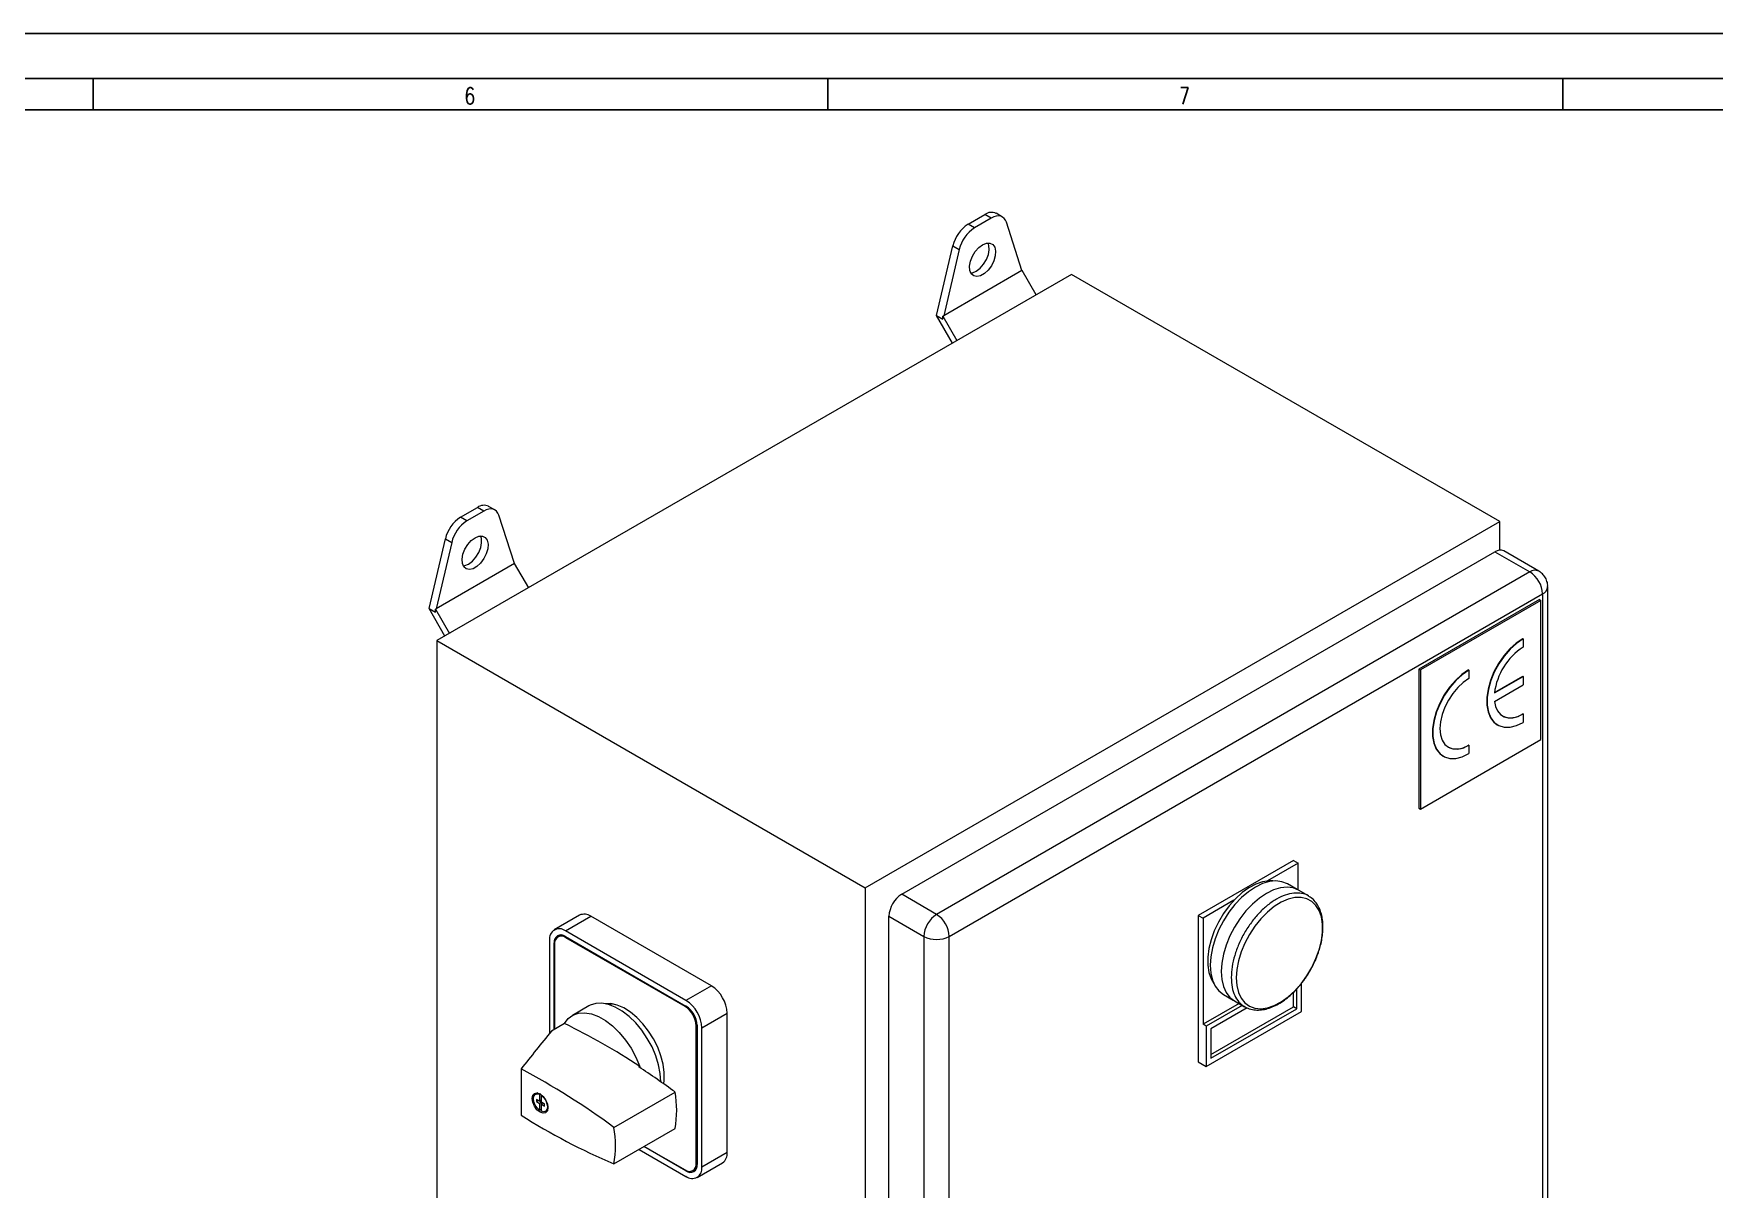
# Model space of a CAD drawing. Extents: x 4137 to 28680, y 2446 to 6814.
# Drawn here: x 6974.9 to 7349.5, y 4695.3 to 4952.9 of the extents above; entities that cross this region are included whole.
import ezdxf

# ---------------------------------------------------------------- set-up
doc = ezdxf.new("R2010")
doc.units = 0
doc.header["$LTSCALE"] = 0.5
doc.layers.get('0').update_dxf_attribs({"linetype": 'CONTINUOUS'})
doc.layers.add('DIM', color=5, linetype='CONTINUOUS')
doc.styles.get("Standard").update_dxf_attribs({"font": 'simplex.shx'})

msp = doc.modelspace()

# ---------------------------------------------------------------- linework, layer by layer
at = {"color": 7, "linetype": 'Continuous'}
for p, q in [((6142.15, 4952.93), (7824.15, 4952.93)), ((7814.15, 4942.93), (6162.15, 4942.93)), ((6169.15, 4935.93), (7807.15, 4935.93))]:
    msp.add_line(p, q, dxfattribs=at)
at = {"color": 7, "linetype": 'Continuous', "lineweight": 15}
for p, q in [((7183.2, 4910.45), (7186.96, 4912.62)), ((7188.37, 4911.8), (7184.61, 4909.63)), ((7188.37, 4911.8), (7186.96, 4912.62)), ((7190.87, 4912.05), (7189.46, 4912.87)), ((7184.61, 4909.63), (7183.2, 4910.45)), ((7195.21, 4900.09), (7191.75, 4910.88)), ((7176.18, 4890.06), (7179.82, 4905.63)), ((7181.24, 4904.82), (7177.78, 4890.03)), ((7179.82, 4905.63), (7181.24, 4904.82)), ((7206.23, 4899.25), (7064.81, 4817.61)), ((7195.21, 4900.09), (7177.78, 4890.03)), ((7195.27, 4900.13), (7195.21, 4900.09)), ((7198.39, 4894.72), (7195.27, 4900.13)), ((7301.69, 4844.14), (7206.23, 4899.25)), ((7176.18, 4890.06), (7177.59, 4889.25)), ((7179.71, 4883.94), (7176.18, 4890.06)), ((7177.78, 4890.03), (7177.59, 4889.92)), ((7177.59, 4889.25), (7177.59, 4889.92)), ((7177.59, 4889.92), (7180.71, 4884.52)), ((7070.06, 4845.13), (7073.82, 4847.31)), ((7071.47, 4844.32), (7070.06, 4845.13)), ((7075.24, 4846.49), (7071.47, 4844.32)), ((7075.24, 4846.49), (7073.82, 4847.31)), ((7077.74, 4846.74), (7076.32, 4847.55)), ((7082.07, 4834.78), (7078.61, 4845.57)), ((7160.27, 4762.5), (7301.69, 4844.14)), ((7301.69, 4837.78), (7301.69, 4844.14)), ((7063.04, 4824.75), (7066.69, 4840.32)), ((7068.1, 4839.5), (7064.64, 4824.72)), ((7066.69, 4840.32), (7068.1, 4839.5)), ((7168.4, 4761.07), (7300.63, 4837.41)), ((7300.63, 4837.41), (7308.41, 4832.92)), ((7310.41, 4833.11), (7302.63, 4837.6)), ((7082.07, 4834.78), (7064.64, 4824.72)), ((7082.13, 4834.82), (7082.07, 4834.78)), ((7085.26, 4829.41), (7082.13, 4834.82)), ((7308.41, 4832.92), (7176.18, 4756.58)), ((7312.41, 4595.3), (7312.41, 4829.65)), ((7179.01, 4751.68), (7311.24, 4828.02)), ((7310.53, 4826.79), (7283.66, 4811.28)), ((7310.88, 4826.59), (7284.01, 4811.08)), ((7310.53, 4826.79), (7310.88, 4826.59)), ((7310.88, 4795.56), (7310.88, 4826.59)), ((7311.24, 4828.02), (7311.24, 4593.67)), ((7063.04, 4824.75), (7064.46, 4823.93)), ((7066.58, 4818.63), (7063.04, 4824.75)), ((7064.64, 4824.72), (7064.46, 4824.61)), ((7064.46, 4823.93), (7064.46, 4824.61)), ((7064.46, 4824.61), (7067.58, 4819.21)), ((7306.92, 4818.01), (7306.85, 4818.05)), ((7306.92, 4818.01), (7306.92, 4816.15)), ((7064.81, 4817.61), (7064.81, 4572.65)), ((7064.81, 4817.61), (7160.27, 4762.5)), ((7283.66, 4811.28), (7283.66, 4780.25)), ((7283.66, 4811.28), (7284.01, 4811.08)), ((7284.01, 4811.08), (7284.01, 4780.05)), ((7294.83, 4811.03), (7294.76, 4811.07)), ((7294.83, 4811.03), (7294.83, 4809.17)), ((7300.52, 4805.94), (7306.92, 4809.64)), ((7300.52, 4804.08), (7306.92, 4807.77)), ((7300.53, 4806.03), (7306.85, 4809.68)), ((7306.92, 4809.64), (7306.85, 4809.68)), ((7306.92, 4809.64), (7306.92, 4807.77)), ((7306.92, 4801.26), (7306.85, 4801.3)), ((7306.92, 4801.26), (7306.92, 4799.4)), ((7284.01, 4780.05), (7310.88, 4795.56)), ((7301.15, 4798.87), (7301.22, 4798.83)), ((7289.06, 4791.89), (7289.13, 4791.85)), ((7294.83, 4794.28), (7294.76, 4794.32)), ((7294.83, 4794.28), (7294.83, 4792.42)), ((7283.66, 4780.25), (7284.01, 4780.05)), ((7255.73, 4768.62), (7234.52, 4756.37)), ((7256.79, 4768.01), (7249.93, 4764.04)), ((7255.73, 4768.62), (7256.79, 4768.01)), ((7256.79, 4762.01), (7256.79, 4768.01)), ((7160.27, 4762.5), (7160.27, 4517.54)), ((7256.54, 4762.14), (7254.36, 4763.39)), ((7259.07, 4760.69), (7256.84, 4761.98)), ((7176.18, 4756.58), (7168.4, 4761.07)), ((7242.44, 4759.72), (7235.58, 4755.76)), ((7096.6, 4756.41), (7090.95, 4753.15)), ((7093.45, 4752.9), (7099.1, 4756.17)), ((7125.97, 4740.65), (7099.1, 4756.17)), ((7165.57, 4756.17), (7173.35, 4751.68)), ((7165.57, 4521.82), (7165.57, 4756.17)), ((7234.52, 4756.37), (7234.52, 4723.71)), ((7234.52, 4756.37), (7235.58, 4755.76)), ((7235.58, 4755.76), (7235.58, 4732.08)), ((7089.91, 4750.86), (7089.91, 4730.06)), ((7092.53, 4752), (7091.77, 4751.56)), ((7120.32, 4737.39), (7093.45, 4752.9)), ((7093.45, 4751.68), (7120.32, 4736.16)), ((7120.11, 4736.04), (7093.52, 4751.39)), ((7173.35, 4751.68), (7173.35, 4517.33)), ((7179.01, 4517.33), (7179.01, 4751.68)), ((7090.97, 4730.94), (7090.97, 4750.25)), ((7091.04, 4749.96), (7091.04, 4730.98)), ((7125.97, 4740.65), (7120.32, 4737.39)), ((7255.73, 4735.96), (7255.73, 4739.23)), ((7256.44, 4735.55), (7256.44, 4739.95)), ((7257.5, 4734.94), (7257.5, 4741.19)), ((7098.68, 4736.17), (7095, 4734.05)), ((7102.78, 4736.63), (7102.71, 4736.59)), ((7243.6, 4736.71), (7235.58, 4732.08)), ((7244.31, 4736.3), (7236.28, 4731.67)), ((7237.34, 4725.34), (7255.73, 4735.96)), ((7245.43, 4735.72), (7237.34, 4731.06)), ((7237.34, 4724.53), (7256.44, 4735.55)), ((7240.13, 4738.73), (7242.3, 4737.48)), ((7242.59, 4737.29), (7244.82, 4736.01)), ((7256.44, 4735.55), (7255.73, 4735.96)), ((7093.24, 4732.25), (7090.32, 4730.56)), ((7122.58, 4701.05), (7122.58, 4731.76)), ((7122.79, 4731.88), (7122.79, 4700.85)), ((7123.85, 4731.27), (7129.51, 4734.53)), ((7129.51, 4703.5), (7129.51, 4734.53)), ((7236.28, 4731.67), (7235.58, 4732.08)), ((7236.28, 4722.69), (7257.5, 4734.94)), ((7123.85, 4700.24), (7123.85, 4731.27)), ((7236.28, 4731.67), (7236.28, 4722.69)), ((7237.34, 4731.06), (7237.34, 4724.53)), ((7083.55, 4722.14), (7083.55, 4711.82)), ((7109.79, 4722.59), (7110, 4722.71)), ((7234.52, 4723.71), (7236.28, 4722.69)), ((7087.3, 4716.77), (7086.79, 4716.48)), ((7104.24, 4709.11), (7117.89, 4716.99)), ((7087.67, 4714.96), (7087, 4715.35)), ((7087, 4715.35), (7087, 4714.84)), ((7087.44, 4715.09), (7087, 4714.84)), ((7087, 4714.84), (7087.67, 4714.45)), ((7087.44, 4715.09), (7087.44, 4715.1)), ((7088.1, 4714.7), (7087.44, 4715.09)), ((7087.81, 4716.56), (7087.67, 4716.48)), ((7087.67, 4716.48), (7087.67, 4714.96)), ((7088.1, 4715.22), (7087.67, 4714.96)), ((7088.1, 4714.7), (7087.67, 4714.45)), ((7087.67, 4714.45), (7087.67, 4712.94)), ((7087.67, 4712.94), (7088.1, 4713.19)), ((7088.1, 4715.22), (7088.1, 4716.36)), ((7088.1, 4713.19), (7088.1, 4714.7)), ((7088.11, 4716.22), (7088.2, 4716.28)), ((7088.11, 4714.71), (7088.11, 4716.22)), ((7088.77, 4714.33), (7088.11, 4714.71)), ((7088.54, 4714.45), (7088.11, 4714.2)), ((7088.11, 4712.69), (7088.11, 4714.2)), ((7088.11, 4714.2), (7088.77, 4713.82)), ((7088.77, 4714.32), (7088.54, 4714.45)), ((7088.77, 4713.82), (7088.77, 4714.33)), ((7088.98, 4712.69), (7089.49, 4712.98)), ((7104.24, 4700.95), (7117.89, 4708.83)), ((7109.89, 4704.21), (7120.32, 4698.19)), ((7120.32, 4699.42), (7110.95, 4704.83)), ((7111.02, 4704.87), (7120.11, 4699.62)), ((7129.51, 4703.5), (7123.85, 4700.24)), ((7121.86, 4699.45), (7122.62, 4699.89)), ((7122.82, 4697.95), (7128.47, 4701.21))]:
    msp.add_line(p, q, dxfattribs=at)
at = {"color": 8, "linetype": 'Continuous', "lineweight": 15}
for p, q in [((7093.52, 4751.39), (7093.73, 4751.51)), ((7091.06, 4750.3), (7090.97, 4750.25)), ((7120.32, 4736.16), (7120.11, 4736.04)), ((7122.58, 4731.76), (7122.79, 4731.88)), ((7120.32, 4699.42), (7120.41, 4699.47)), ((7122.79, 4701.18), (7122.58, 4701.05))]:
    msp.add_line(p, q, dxfattribs=at)
at = {"color": 7, "linetype": 'Continuous', "lineweight": 15, "flags": 128}
for points in [[(7191.75, 4910.88), (7191.54, 4911.36), (7191.25, 4911.75), (7190.89, 4912.04), (7190.47, 4912.22), (7189.99, 4912.28), (7189.48, 4912.23), (7188.93, 4912.07), (7188.37, 4911.8)], [(7186.43, 4905.86), (7187.29, 4906.21), (7188.07, 4906.22), (7188.7, 4905.91), (7189.13, 4905.3), (7189.32, 4904.43), (7189.26, 4903.4), (7188.94, 4902.29), (7188.4, 4901.2), (7187.69, 4900.23), (7186.86, 4899.45), (7186, 4898.96), (7185.17, 4898.77), (7184.46, 4898.92), (7183.92, 4899.39), (7183.61, 4900.14), (7183.54, 4901.1), (7183.73, 4902.18), (7184.17, 4903.29), (7184.8, 4904.34), (7185.58, 4905.22), (7186.43, 4905.86)], [(7185.02, 4899.98), (7185.87, 4900.63), (7186.65, 4901.51), (7187.28, 4902.55), (7187.72, 4903.67), (7187.91, 4904.75), (7187.84, 4905.71), (7187.65, 4906.26)], [(7183.8, 4899.59), (7184.16, 4899.64), (7185.02, 4899.98)], [(7078.61, 4845.57), (7078.4, 4846.05), (7078.11, 4846.44), (7077.75, 4846.73), (7077.33, 4846.9), (7076.85, 4846.97), (7076.34, 4846.92), (7075.79, 4846.76), (7075.24, 4846.49)], [(7073.3, 4840.55), (7074.15, 4840.9), (7074.93, 4840.91), (7075.56, 4840.6), (7075.99, 4839.98), (7076.19, 4839.12), (7076.12, 4838.09), (7075.81, 4836.98), (7075.27, 4835.89), (7074.55, 4834.91), (7073.73, 4834.14), (7072.86, 4833.64), (7072.04, 4833.46), (7071.32, 4833.61), (7070.78, 4834.08), (7070.47, 4834.83), (7070.4, 4835.78), (7070.6, 4836.87), (7071.03, 4837.98), (7071.66, 4839.03), (7072.44, 4839.91), (7073.3, 4840.55)], [(7071.88, 4834.67), (7072.74, 4835.31), (7073.51, 4836.2), (7074.15, 4837.24), (7074.58, 4838.35), (7074.77, 4839.44), (7074.71, 4840.4), (7074.51, 4840.94)], [(7070.66, 4834.28), (7071.03, 4834.33), (7071.88, 4834.67)], [(7306.85, 4818.05), (7305.37, 4817.04), (7303.94, 4815.75), (7302.61, 4814.21), (7301.42, 4812.49), (7300.42, 4810.64), (7299.64, 4808.73), (7299.1, 4806.82), (7298.83, 4804.97), (7298.83, 4803.25), (7299.1, 4801.72), (7299.64, 4800.43), (7300.42, 4799.42), (7301.15, 4798.87)], [(7306.92, 4818.01), (7305.44, 4817), (7304.01, 4815.7), (7302.68, 4814.17), (7301.49, 4812.45), (7300.49, 4810.6), (7299.71, 4808.69), (7299.17, 4806.78), (7298.9, 4804.93), (7298.9, 4803.21), (7299.17, 4801.68), (7299.71, 4800.39), (7300.49, 4799.38), (7301.49, 4798.69), (7302.68, 4798.34), (7304.01, 4798.34), (7305.44, 4798.7), (7306.92, 4799.4)], [(7294.76, 4811.07), (7293.28, 4810.06), (7291.85, 4808.76), (7290.52, 4807.23), (7289.33, 4805.51), (7288.33, 4803.66), (7287.55, 4801.75), (7287.01, 4799.84), (7286.73, 4797.99), (7286.73, 4796.27), (7287.01, 4794.74), (7287.55, 4793.45), (7288.33, 4792.44), (7289.06, 4791.89)], [(7294.83, 4811.03), (7293.35, 4810.02), (7291.92, 4808.72), (7290.59, 4807.19), (7289.4, 4805.47), (7288.4, 4803.62), (7287.62, 4801.71), (7287.08, 4799.8), (7286.81, 4797.95), (7286.81, 4796.23), (7287.08, 4794.7), (7287.62, 4793.41), (7288.4, 4792.4), (7289.4, 4791.71), (7290.59, 4791.36), (7291.92, 4791.36), (7293.35, 4791.72), (7294.83, 4792.42)], [(7294.83, 4809.17), (7293.57, 4808.3), (7292.36, 4807.18), (7291.25, 4805.85), (7290.27, 4804.36), (7289.47, 4802.77), (7288.87, 4801.14), (7288.51, 4799.53), (7288.38, 4798), (7288.51, 4796.62), (7288.87, 4795.44), (7289.47, 4794.49), (7290.27, 4793.83), (7291.25, 4793.47), (7292.36, 4793.42), (7293.57, 4793.7), (7294.83, 4794.28)], [(7300.52, 4804.08), (7300.77, 4802.91), (7301.22, 4801.93), (7301.86, 4801.17), (7302.66, 4800.66), (7303.6, 4800.41), (7304.64, 4800.42), (7305.76, 4800.71), (7306.92, 4801.26)], [(7251.13, 4764.03), (7250.3, 4764.07), (7248.85, 4763.86), (7247.34, 4763.35), (7245.8, 4762.53), (7244.26, 4761.43), (7242.78, 4760.08), (7241.38, 4758.5), (7240.11, 4756.76), (7239, 4754.88), (7238.07, 4752.92), (7237.35, 4750.92), (7236.86, 4748.95), (7236.61, 4747.04), (7236.61, 4745.26), (7236.86, 4743.64), (7237.35, 4742.23), (7237.97, 4741.2)], [(7254.36, 4763.39), (7253.16, 4763.88), (7251.81, 4764.06), (7250.35, 4763.92), (7248.82, 4763.46), (7247.24, 4762.69), (7245.67, 4761.64), (7244.13, 4760.32), (7242.67, 4758.78), (7241.33, 4757.05), (7240.12, 4755.17), (7239.1, 4753.19), (7238.27, 4751.16), (7237.67, 4749.13), (7237.3, 4747.14), (7237.18, 4745.25), (7237.3, 4743.5), (7237.67, 4741.94), (7238.27, 4740.61), (7239.1, 4739.53), (7240.12, 4738.73), (7240.13, 4738.73)], [(7256.84, 4761.98), (7255.64, 4762.47), (7254.29, 4762.64), (7252.83, 4762.5), (7251.29, 4762.04), (7249.72, 4761.27), (7248.14, 4760.22), (7246.6, 4758.9), (7245.14, 4757.36), (7243.8, 4755.63), (7242.59, 4753.75), (7241.57, 4751.77), (7240.74, 4749.73), (7240.14, 4747.7), (7239.77, 4745.71), (7239.64, 4743.82), (7239.77, 4742.07), (7240.14, 4740.51), (7240.74, 4739.17), (7241.57, 4738.09), (7242.59, 4737.29), (7242.59, 4737.29)], [(7242.99, 4742.42), (7243.11, 4740.71), (7243.48, 4739.19), (7244.09, 4737.89), (7244.91, 4736.86), (7245.94, 4736.11), (7247.14, 4735.68), (7248.48, 4735.56), (7249.93, 4735.76), (7251.44, 4736.27), (7252.99, 4737.1), (7254.53, 4738.2), (7256.01, 4739.55), (7257.41, 4741.13), (7258.69, 4742.88), (7259.8, 4744.76), (7260.73, 4746.73), (7261.45, 4748.72), (7261.94, 4750.7), (7262.19, 4752.61), (7262.19, 4754.4), (7261.94, 4756.02), (7261.45, 4757.43), (7260.73, 4758.6), (7259.8, 4759.49), (7258.69, 4760.08), (7257.41, 4760.36), (7256.01, 4760.32), (7254.53, 4759.96), (7252.99, 4759.29), (7251.44, 4758.33), (7249.93, 4757.09), (7248.48, 4755.62), (7247.14, 4753.96), (7245.94, 4752.13), (7244.91, 4750.2), (7244.09, 4748.21), (7243.48, 4746.22), (7243.11, 4744.27), (7242.99, 4742.42)], [(7114.73, 4719.25), (7114.6, 4721.08), (7114.22, 4723.04), (7113.6, 4725.04), (7112.75, 4727.03), (7111.7, 4728.95), (7110.48, 4730.76), (7109.12, 4732.4), (7107.65, 4733.83), (7106.12, 4735.01), (7104.57, 4735.91), (7103.04, 4736.5), (7101.57, 4736.77), (7100.21, 4736.71), (7098.98, 4736.33), (7098.68, 4736.17)], [(7115.37, 4718.8), (7115.47, 4719.66), (7115.47, 4721.36), (7115.22, 4723.18), (7114.73, 4725.07), (7114.01, 4726.97), (7113.09, 4728.83), (7111.98, 4730.59), (7110.72, 4732.21), (7109.36, 4733.63), (7107.92, 4734.82), (7106.44, 4735.75), (7104.98, 4736.37), (7103.57, 4736.69), (7102.27, 4736.68)], [(7102.63, 4736.61), (7102.81, 4736.64), (7103.93, 4736.64)], [(7093.24, 4732.25), (7094.07, 4733.34), (7095.12, 4734.11), (7096.35, 4734.56), (7097.73, 4734.66), (7099.23, 4734.42), (7100.79, 4733.84), (7102.38, 4732.93), (7103.95, 4731.73), (7105.45, 4730.27), (7106.84, 4728.58), (7108.09, 4726.73), (7109.15, 4724.75), (7110, 4722.71)], [(7086.02, 4715.55), (7086.16, 4716.25), (7086.54, 4716.69), (7087.11, 4716.8), (7087.79, 4716.57), (7088.47, 4716.02), (7089.04, 4715.25), (7089.42, 4714.36), (7089.56, 4713.51), (7089.42, 4712.8), (7089.04, 4712.36), (7088.47, 4712.25), (7087.79, 4712.48), (7087.11, 4713.03), (7086.54, 4713.8), (7086.16, 4714.69), (7086.02, 4715.55)], [(7087.67, 4712.94), (7087.15, 4713.44), (7086.72, 4714.09), (7086.44, 4714.79), (7086.34, 4715.48), (7086.44, 4716.04), (7086.72, 4716.43), (7087.15, 4716.58), (7087.67, 4716.48)], [(7088.11, 4716.22), (7088.63, 4715.72), (7089.06, 4715.08), (7089.34, 4714.37), (7089.43, 4713.69), (7089.34, 4713.12), (7089.06, 4712.74), (7088.63, 4712.59), (7088.11, 4712.69)]]:
    msp.add_lwpolyline(points, dxfattribs=at)
at = {"color": 7, "linetype": 'Continuous', "lineweight": 15}
for centre, radius, start, end in [((7188.42, 4910.6), 2.49, 65.3422, 125.9691), ((7187.45, 4903.87), 7.83, 122.922, 167.0068), ((7188.87, 4903.06), 7.83, 122.922, 167.0068), ((7074.32, 4838.56), 7.83, 122.9221, 167.0067), ((7075.73, 4837.74), 7.83, 122.9221, 167.0067), ((7075.28, 4845.29), 2.49, 65.3418, 125.9693), ((7301.8, 4835.77), 2.01, 65.6929, 125.6172), ((7305.1, 4827.74), 6.15, 2.6056, 57.3943), ((7314.64, 4804.21), 14.22, 122.8576, 172.9928), ((7304.18, 4804.99), 4.56, 245.4686, 305.8422), ((7292.09, 4798.05), 4.59, 245.6933, 305.6175), ((7171.71, 4755.89), 6.15, 122.6056, 177.3945), ((7097.64, 4754.12), 2.51, 54.3823, 114.307), ((7179.49, 4751.4), 6.15, 122.6056, 177.3945), ((7172.87, 4751.4), 6.15, 2.6056, 57.3943), ((7092.07, 4751.21), 2.18, 50.7968, 189.2138), ((7092.48, 4750.49), 1.53, 50.7966, 189.2141), ((7092.55, 4750.21), 1.53, 50.7966, 189.2141), ((7176.18, 4757.14), 6.15, 242.6096, 297.3904), ((7121.83, 4734.18), 7.68, 2.6056, 57.3945), ((7117.21, 4731.51), 5.38, 2.6054, 57.3946), ((7116.18, 4730.92), 7.68, 2.6056, 57.3945), ((7117.42, 4731.63), 5.38, 2.6054, 57.3946), ((7024.44, 4591.95), 156.26, 56.8026, 63.876), ((7004.31, 4573.32), 168.6, 53.6501, 61.9671), ((7010.59, 4570.43), 181.64, 53.7925, 56.9), ((7095.76, 4712.91), 22.5, 349.5545, 10.4455), ((7162.14, 4836.36), 147.26, 237.7468, 246.8496), ((7082.12, 4705.03), 22.5, 349.5545, 10.4455), ((7127.07, 4703.23), 2.45, 304.851, 6.4612), ((7121.07, 4700.81), 1.53, 230.7966, 9.2141), ((7121.28, 4700.6), 1.53, 230.7966, 9.2141), ((7121.7, 4699.89), 2.18, 230.7965, 9.2142)]:
    msp.add_arc(centre, radius, start, end, dxfattribs=at)
at = {"color": 8, "linetype": 'Continuous', "lineweight": 15}
for centre, start, end in [((7309.57, 4831.33), 64.907, 126.3293), ((7310.45, 4829.82), 293.6721, 355.1574)]:
    msp.add_arc(centre, 1.97, start, end, dxfattribs=at)
at = {"color": 7, "linetype": 'Continuous', "lineweight": 15}
msp.add_ellipse((7075.4, 4574.94), major_axis=(180.79, 279.97), ratio=0.237277, start_param=1.141161, end_param=1.176359, dxfattribs=at)
for points, knots in [([(7312.38, 4829.65), (7312.38, 4829.76), (7312.42, 4830.25), (7312.17, 4831.13), (7311.63, 4832.1), (7310.98, 4832.77), (7310.54, 4833.02), (7310.4, 4833.09)], [0, 0, 0, 0, 0.080143, 0.351886, 0.63319, 0.884648, 1, 1, 1, 1]), ([(7261.3, 4748.14), (7261.44, 4748.56), (7261.73, 4749.46), (7262.04, 4750.84), (7262.26, 4752.28), (7262.33, 4753.7), (7262.27, 4755.08), (7262.05, 4756.39), (7261.67, 4757.61), (7261.12, 4758.72), (7260.38, 4759.68), (7259.71, 4760.32), (7259.25, 4760.56), (7259.15, 4760.61)], [0, 0, 0, 0, 0.079256, 0.170298, 0.264321, 0.360476, 0.458182, 0.557169, 0.657331, 0.758873, 0.862402, 0.969312, 1, 1, 1, 1]), ([(7259.43, 4744.03), (7259.78, 4744.66), (7260.26, 4745.55), (7260.85, 4746.9), (7261.15, 4747.64), (7261.29, 4748.11), (7261.3, 4748.14)], [0, 0, 0, 0, 0.47089, 0.661427, 0.975733, 1, 1, 1, 1]), ([(7257.59, 4741.3), (7257.69, 4741.43), (7258.06, 4741.89), (7258.69, 4742.79), (7259.17, 4743.6), (7259.43, 4744.03)], [0, 0, 0, 0, 0.149928, 0.544206, 1, 1, 1, 1]), ([(7244.73, 4736.09), (7245, 4735.94), (7245.67, 4735.54), (7246.86, 4735.27), (7248.23, 4735.23), (7249.6, 4735.45), (7250.99, 4735.91), (7252.37, 4736.59), (7253.71, 4737.46), (7254.98, 4738.48), (7256.14, 4739.59), (7257, 4740.54), (7257.46, 4741.13), (7257.59, 4741.3)], [0, 0, 0, 0, 0.07522, 0.187651, 0.289213, 0.391234, 0.492811, 0.593337, 0.692199, 0.788545, 0.879764, 0.964348, 1, 1, 1, 1])]:
    msp.add_open_spline(points, degree=3, knots=knots, dxfattribs=at)
at = {"color": 8, "linetype": 'Continuous', "lineweight": 15}
for points, knots in [([(7259.14, 4760.63), (7259.12, 4760.65), (7258.68, 4761.02), (7257.56, 4761.31), (7255.83, 4761.42), (7253.92, 4760.98), (7251.94, 4760.06), (7249.96, 4758.69), (7248.06, 4756.93), (7246.31, 4754.84), (7244.77, 4752.49), (7243.51, 4749.99), (7242.58, 4747.43), (7241.98, 4744.88), (7241.9, 4743.32), (7241.87, 4742.53)], [0, 0, 0, 0, 0.005119, 0.088026, 0.170933, 0.253839, 0.336746, 0.419653, 0.502559, 0.585466, 0.668373, 0.75128, 0.834187, 0.917094, 1, 1, 1, 1]), ([(7241.87, 4742.53), (7241.9, 4741.79), (7241.98, 4740.31), (7242.58, 4738.47), (7243.47, 4736.98), (7244.33, 4736.37), (7244.74, 4736.07)], [0, 0, 0, 0, 0.25392, 0.507839, 0.761759, 1, 1, 1, 1])]:
    msp.add_open_spline(points, degree=3, knots=knots, dxfattribs=at)
at = {"layer": 'DIM', "color": 7}
for p, q in [((6988.15, 4935.93), (6988.15, 4942.93)), ((7151.95, 4935.93), (7151.95, 4942.93)), ((7315.75, 4935.93), (7315.75, 4942.93))]:
    msp.add_line(p, q, dxfattribs=at)

# ---------------------------------------------------------------- texts
at = {"layer": 'DIM', "color": 7, "width": 0.75}
for s, p in [('6', (7070.95, 4937.21)), ('7', (7230.24, 4937.21))]:
    msp.add_text(s, height=3.7, dxfattribs=at).set_placement(p)

doc.saveas('drawing.dxf')
